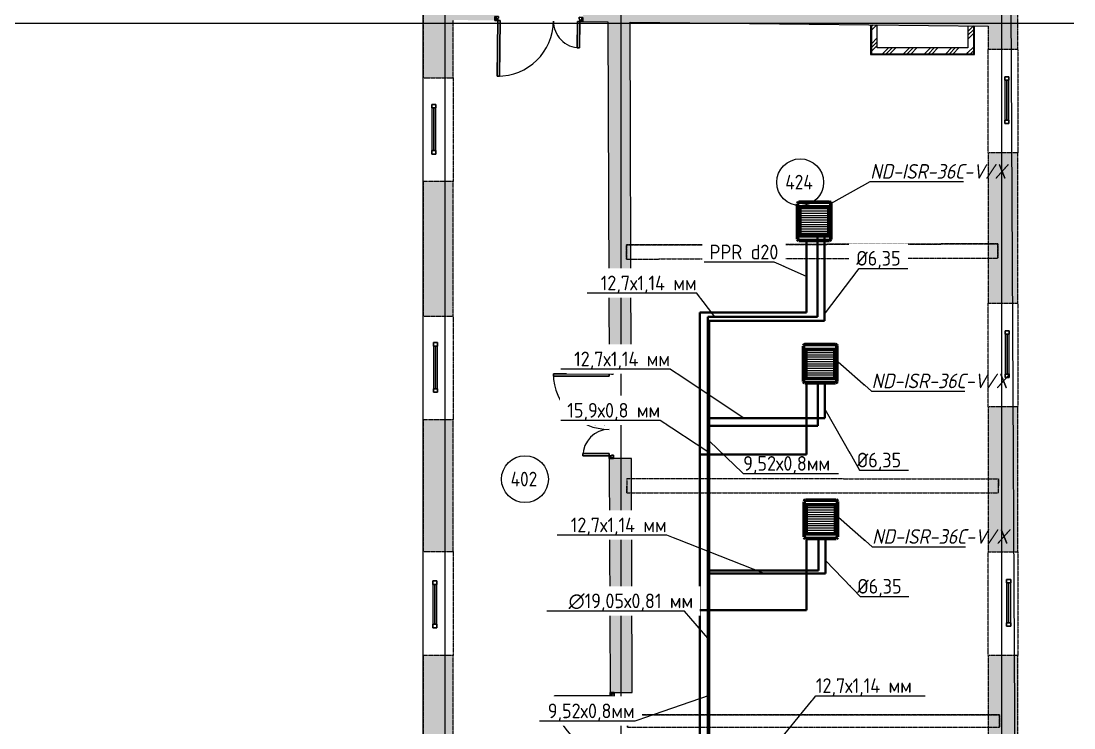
# Model space of a CAD drawing. Header units: millimetres. Extents: x -129048 to 476301, y -5853 to 215316.
# Drawn here: x 361922 to 379896, y 24976 to 37044 of the extents above; entities that cross this region are included whole.
import ezdxf
from ezdxf import colors
from ezdxf.entities.mleader import LeaderData, LeaderLine
from ezdxf.math import Vec2, Vec3

# ---------------------------------------------------------------- set-up
doc = ezdxf.new("R2010")
doc.units = ezdxf.units.MM
for name, pattern in [('ADSK_Линия сетки', [25, 20, -2.5, 0, -2.5]), ('ADSK_Сверху', [4.5, 3, -1.5]), ('ADSK_Снесено', [4.5, 3, -1.5])]:
    doc.linetypes.add(name, pattern=pattern)
for name, color, linetype, lineweight, true_color in [('_ Окна', 5, 'Continuous', 30, 0x0000ff), ('Стены внутренние', 5, 'Continuous', 18, 0x0000ff), ('Стены наружные', 1, 'ADSK_Снесено', 18, 0xff0000), ('Стены штриховка', 5, 'Continuous', 18, 0x0000ff)]:
    doc.layers.add(name, color=color, linetype=linetype, lineweight=lineweight, true_color=true_color)
for name, color, linetype, lineweight in [('GAZLAITER', 1, 'Continuous', 40), ('Двери', 251, 'Continuous', 18), ('Дренаж', 36, 'Continuous', 40), ('Каркас', 7, 'Continuous', 18), ('Кондеи', 6, 'Continuous', 60), ('Марки дверей', 7, 'Continuous', 20), ('Марки помещений', 7, 'Continuous', 20), ('Окна', 251, 'Continuous', 18)]:
    doc.layers.add(name, color=color, linetype=linetype, lineweight=lineweight)
doc.styles.add('GOST Common_2', font='GOST Common_0.ttf', dxfattribs={"width": 0.9, "height": 250})
doc.styles.add('PIK', font='isocpeur.ttf', dxfattribs={"width": 0.9, "height": 250})
pattern_1 = [(45, (322754.53, 150), (-179.6051, 179.6051), []), (45, (322818.03, 150), (0, 359.2102), []), (45, (322691.03, 150), (0, 359.2102), [])]

# ---------------------------------------------------------------- blocks, each defined once
blk = doc.blocks.new('ADSK_БалкаЖБ_Прямоугольная - 241_5х432мм-861302-04 План 4-го этажа')
at = {"layer": 'Каркас', "color": 253, "linetype": 'ADSK_Сверху', "true_color": 0xaaaaaa}
for p, q in [((-3169, 121), (-3169, -121)), ((-3169, 121), (3169, 121)), ((3169, -121), (3169, 121)), ((-3169, -121), (3169, -121))]:
    blk.add_line(p, q, dxfattribs=at)
at = {"layer": 'Каркас', "color": 253, "linetype": 'ADSK_Сверху', "true_color": 0xb2b2b2}
for p, q in [((-3169, -121), (-3169, 121)), ((3169, 121), (-3169, 121)), ((3169, 121), (3169, -121)), ((-3169, -121), (3169, -121))]:
    blk.add_line(p, q, dxfattribs=at)
blk = doc.blocks.new('ADSK_БалкаЖБ_Прямоугольная - 241_5х432мм-861375-04 План 4-го этажа')
at = {"layer": 'Каркас', "color": 253, "linetype": 'ADSK_Сверху', "true_color": 0xaaaaaa}
for p, q in [((-3172, 121), (-3172, -121)), ((-3172, 121), (3172, 121)), ((3172, -121), (3172, 121)), ((-3172, -121), (3172, -121))]:
    blk.add_line(p, q, dxfattribs=at)
at = {"layer": 'Каркас', "color": 253, "linetype": 'ADSK_Сверху', "true_color": 0xb2b2b2}
for p, q in [((3172, 121), (3172, 0)), ((-3172, -121), (-3172, 0))]:
    blk.add_line(p, q, dxfattribs=at)
blk = doc.blocks.new('ADSK_БалкаЖБ_Прямоугольная - 215х453мм-861642-04 План 4-го этажа')
at = {"layer": 'Каркас', "color": 253, "linetype": 'ADSK_Сверху', "true_color": 0xaaaaaa}
for p, q in [((-3175, 107), (-3175, -108)), ((-3175, 107), (3175, 107)), ((3175, -108), (3175, 107)), ((-3175, -108), (3175, -108))]:
    blk.add_line(p, q, dxfattribs=at)
at = {"layer": 'Каркас', "color": 253, "linetype": 'ADSK_Сверху', "true_color": 0xb2b2b2}
for p, q in [((-3175, -108), (-3175, 107)), ((3175, 107), (-3175, 107)), ((3175, 107), (3175, -108)), ((-3175, -108), (3175, -108))]:
    blk.add_line(p, q, dxfattribs=at)
blk = doc.blocks.new('Витраж-тент со смещением вовне - 60мм 30 сдвиг-V59-04 План 4-го этажа')
at = {"layer": '_ Окна'}
for p, q in [((-400, 25), (-400, -45)), ((-400, 25), (-340, 25)), ((-400, -45), (-400, 25)), ((-340, 25), (-340, -45)), ((400, 25), (340, 25)), ((340, 25), (340, -45)), ((400, -45), (400, 25)), ((400, -45), (400, 25)), ((-340, -45), (-400, -45)), ((-340, -10), (340, -10)), ((340, -45), (400, -45))]:
    blk.add_line(p, q, dxfattribs=at)
at = {"layer": 'Окна'}
for p, q in [((340, 25), (-340, 25)), ((-340, -45), (340, -45))]:
    blk.add_line(p, q, dxfattribs=at)
blk = doc.blocks.new('Витраж-тент со смещением вовне - 60мм 30 сдвиг-1466951-04 План 4-го этажа')
at = {"layer": '_ Окна'}
for p, q in [((-425, 25), (-425, -45)), ((-425, 25), (-365, 25)), ((-425, -45), (-425, 25)), ((-365, 25), (-365, -45)), ((425, 25), (365, 25)), ((365, 25), (365, -45)), ((425, -45), (425, 25)), ((425, -45), (425, 25)), ((-365, -45), (-425, -45)), ((-365, -10), (365, -10)), ((365, -45), (425, -45))]:
    blk.add_line(p, q, dxfattribs=at)
at = {"layer": 'Окна'}
for p, q in [((365, 25), (-365, 25)), ((-365, -45), (365, -45))]:
    blk.add_line(p, q, dxfattribs=at)
blk = doc.blocks.new('AC_Дверь_Двупольная - Д-28л 1500х2200h-V207-04 План 4-го этажа')
at = {"layer": 'Двери', "lineweight": 30}
for p, q in [((700, 1140), (660, 1140)), ((660, 1140), (660, 190)), ((700, 190), (700, 1140)), ((-700, 640), (-660, 640)), ((-700, 190), (-700, 640)), ((-660, 640), (-660, 190)), ((-750, 190), (-730, 190)), ((-750, 120), (-750, 190)), ((-730, 190), (-700, 190)), ((-730, 120), (-730, 190)), ((-730, 190), (-730, 120)), ((-660, 190), (-700, 190)), ((-700, 190), (-700, 150)), ((660, 190), (700, 190)), ((730, 190), (700, 190)), ((700, 190), (700, 150)), ((730, 120), (730, 190)), ((750, 190), (730, 190)), ((730, 190), (730, 120)), ((750, 120), (750, 190)), ((-730, 120), (-750, 120)), ((-690, 120), (-730, 120)), ((-700, 150), (-690, 150)), ((-690, 150), (-690, 120)), ((700, 150), (690, 150)), ((690, 150), (690, 120)), ((690, 120), (730, 120)), ((730, 120), (750, 120))]:
    blk.add_line(p, q, dxfattribs=at)
at = {"layer": 'Двери'}
for centre, radius, start, end in [((700, 190), 950, 90, 180), ((-700, 190), 450, 360, 90)]:
    blk.add_arc(centre, radius, start, end, dxfattribs=at)
blk = doc.blocks.new('ADSK_Марка_Помещение_ОдноЗначение - Номер-247393-04 План 4-го этажа')
at = {"layer": 'Марки помещений'}
blk.add_circle((0, 0), 4, dxfattribs=at)
blk = doc.blocks.new('ADSK_Марка_Дверь - Типоразмер_ADSK_Марка-58376-04 План 4-го этажа')
at = {"layer": 'Марки дверей', "lineweight": 9}
blk.add_circle((0, 0), 0.2, dxfattribs=at)
blk = doc.blocks.new('Фанкойл 360')
at = {"lineweight": 25}
h = blk.add_hatch(dxfattribs=at)
h.set_pattern_fill('LINE', color=256, scale=12.0888)
h.set_pattern_definition([(360, (-437782.18, -467272.18), (1e-14, 38.38194), [])])
h.paths.add_polyline_path([(269932, 24100), (269436, 24100), (269436, 23605), (269932, 23605)])
for points in [[(269399, 23553), (269399, 24152)], [(269423, 24184), (269945, 24184)], [(269969, 24160), (269969, 23553)], [(269945, 23529), (269423, 23529)]]:
    blk.add_lwpolyline(points)
blk.add_lwpolyline([(269932, 24100), (269932, 23605), (269436, 23605), (269436, 24100)], close=True)
for centre, radius, start, end in [((269447, 24137), 53.1, 116.2119, 153.7853), ((269921, 24137), 53.1, 26.2147, 63.7881), ((269446, 23576), 52.8, 206.1601, 244.0203), ((269922, 23576), 53, 296.1428, 333.8012)]:
    blk.add_arc(centre, radius, start, end)

msp = doc.modelspace()

# ---------------------------------------------------------------- hatches: boundary and pattern name
at = {"layer": 'Стены внутренние', "lineweight": 25, "true_color": 0x636466}
h = msp.add_hatch(color=251, dxfattribs=at)
h.paths.add_polyline_path([(378429.991, 36958.948), (378429.991, 37338.972), (371516.141, 37417.28), (371512.63, 37037.296), (378340.565, 36959.961)])
h.paths.add_polyline_path([(370011.934, 37054.293), (370016.237, 37434.269), (369297.747, 37442.406), (369297.747, 37062.382)])
h = msp.add_hatch(color=251, dxfattribs=at)
h.paths.add_polyline_path([(372370.983, 21041.652), (372361.382, 24080.318), (371981.384, 24079.117), (371990.975, 21043.406), (372336.579, 21041.81)])
h.paths.add_polyline_path([(371976.644, 25579.11), (372356.642, 25580.31), (372344.021, 29574.773), (371964.023, 29573.572), (371969.282, 27909.261)])
h.paths.add_polyline_path([(371959.284, 31073.564), (372339.282, 31074.765), (372320.472, 37028.146), (371940.456, 37032.45), (371950.087, 33984.508)])
h = msp.add_hatch(dxfattribs=at)
h.set_pattern_fill('FP_1', color=251, style=0, pattern_type=2)
h.set_pattern_definition(pattern_1)
h.paths.add_polyline_path([(376438.176, 36586.788), (376538.176, 36586.788), (376538.176, 36980.375), (376438.176, 36981.508), (376438.176, 36958.948)])
h = msp.add_hatch(dxfattribs=at)
h.set_pattern_fill('FP_1', color=251, style=0, pattern_type=2)
h.set_pattern_definition(pattern_1)
h.paths.add_polyline_path([(378084.445, 36486.788), (378184.445, 36486.788), (378184.445, 36961.729), (378084.445, 36961.729), (378084.445, 36563.392)])
h = msp.add_hatch(dxfattribs=at)
h.set_pattern_fill('FP_1', color=251, style=0, pattern_type=2)
h.set_pattern_definition(pattern_1)
h.paths.add_polyline_path([(377449.436, 36486.788), (378084.445, 36486.788), (378084.445, 36586.788), (376438.176, 36586.788), (376438.176, 36486.788), (377329.876, 36486.788)])
at = {"layer": 'Стены наружные', "lineweight": 25, "true_color": 0x636466}
h = msp.add_hatch(color=251, dxfattribs=at)
h.paths.add_polyline_path([(378939.991, 21011.322), (378939.991, 22140.29), (378429.991, 22140.29), (378429.991, 21013.676), (378623.365, 21012.783)])
h.paths.add_polyline_path([(378623.365, 23910.29), (378939.991, 23910.29), (378939.991, 26211.59), (378429.991, 26211.59), (378429.991, 23910.29), (378613.78, 23910.29)])
h.paths.add_polyline_path([(378939.991, 27981.59), (378939.991, 30458.293), (378429.991, 30458.293), (378429.991, 27981.59), (378623.365, 27981.59)])
h.paths.add_polyline_path([(378583.762, 32228.293), (378939.991, 32228.293), (378939.991, 34793.392), (378429.991, 34793.392), (378429.991, 32228.293)])
h.paths.add_polyline_path([(378939.991, 36563.392), (378939.991, 43909.207), (378429.991, 43909.207), (378429.991, 36563.392), (378597.536, 36563.392)])
h = msp.add_hatch(color=251, dxfattribs=at)
h.paths.add_polyline_path([(369094.387, 21084.059), (369297.747, 21084.059), (369297.747, 22130.282), (368787.747, 22130.282), (368787.747, 21084.059)])
h.paths.add_polyline_path([(368787.747, 23900.282), (369297.747, 23900.282), (369297.747, 26215.568), (368787.747, 26215.568), (368787.747, 24871.638)])
h.paths.add_polyline_path([(369141.152, 27985.568), (369297.747, 27985.568), (369297.747, 30236.259), (368787.747, 30236.259), (368787.747, 27985.568)])
h.paths.add_polyline_path([(369297.747, 32006.259), (369297.747, 34302.454), (368787.747, 34302.454), (368787.747, 32006.259), (369155.743, 32006.259)])
h.paths.add_polyline_path([(368787.747, 36072.454), (369297.747, 36072.454), (369297.747, 43399.207), (368787.747, 43399.207), (368787.747, 37022.132)])

# ---------------------------------------------------------------- linework, layer by layer
at = {"linetype": 'ADSK_Линия сетки', "lineweight": 25}
for p, q in [((369164.445, -2753.384), (369164.445, 44684.787)), ((372164.445, -2753.384), (372164.445, 44684.787)), ((378664.445, -2753.384), (378664.445, 44684.787)), ((311668.31, 37006.788), (379896.253, 37006.788))]:
    msp.add_line(p, q, dxfattribs=at)
at = {"color": 251, "lineweight": 25, "true_color": 0x636466}
msp.add_lwpolyline([(368787.747, 21084.059), (368787.747, 43909.207), (378787.152, 43909.207), (378968.484, 8682.302), (372687.935, 8682.302), (372687.935, 300.232), (364791.466, 300.232), (364791.466, 2256.788), (353990.508, 2336.478), (354090.93, 2335.737), (354090.93, -2582.567), (341727.178, -2582.567), (341727.178, 2336.478), (331027.532, 2336.478), (331027.532, 422.021), (323045.033, 456.788), (323045.033, 8679.252)], dxfattribs=at)
at = {"layer": 'GAZLAITER', "lineweight": 40, "ltscale": 10}
for p, q in [((375516.225, 33340.847), (375516.225, 31994.6)), ((375516.225, 31994.6), (373648.46, 31994.6)), ((373648.46, 31994.6), (373648.46, 17780.309)), ((375525.36, 30859.904), (375525.36, 30136.173)), ((375534.496, 28203.865), (375534.496, 27665.631))]:
    msp.add_line(p, q, dxfattribs=at)
at = {"layer": 'GAZLAITER', "color": 5, "lineweight": 40, "ltscale": 10}
for p, q in [((375636.223, 33340.847), (375636.223, 31926.626)), ((375636.223, 31926.626), (373668.905, 31926.626)), ((373668.905, 31926.626), (373668.905, 17745.691)), ((375645.359, 30859.903), (375645.359, 30266.837)), ((375657.028, 28203.864), (375657.028, 27610.798))]:
    msp.add_line(p, q, dxfattribs=at)
at = {"layer": 'Дренаж'}
for p, q in [((375332.592, 33297.146), (375332.592, 32071.139)), ((375332.592, 32071.139), (373508.62, 32071.139)), ((373508.62, 32071.139), (373508.62, 20275.364)), ((375332.592, 28211.849), (375332.592, 26985.843))]:
    msp.add_line(p, q, dxfattribs=at)
at = {"layer": 'Стены внутренние', "color": 251, "lineweight": 25, "true_color": 0x636466}
for p, q in [((371511.837, 37037.305), (371940.456, 37032.45)), ((371940.456, 37032.45), (371959.284, 31073.564)), ((372339.282, 31074.765), (372320.472, 37028.146)), ((372320.472, 37028.146), (378429.991, 36958.948)), ((376423.176, 36981.677), (376423.176, 36471.788)), ((376538.176, 36586.788), (376538.176, 36980.375)), ((378084.445, 36962.861), (378084.445, 36586.788)), ((378199.445, 36471.788), (378199.445, 36961.559)), ((378084.445, 36586.788), (376538.176, 36586.788)), ((376423.176, 36471.788), (378199.445, 36471.788)), ((372029.284, 31073.786), (372339.282, 31074.765)), ((371964.023, 29573.572), (371976.644, 25579.11)), ((372344.021, 29574.773), (372034.023, 29573.793)), ((372356.642, 25580.31), (372344.021, 29574.773)), ((372046.644, 25579.331), (372356.642, 25580.31))]:
    msp.add_line(p, q, dxfattribs=at)
at = {"layer": 'Стены наружные', "color": 251, "lineweight": 25, "true_color": 0x636466}
for p, q in [((368787.747, 43909.207), (368787.747, 36072.454)), ((378939.991, 36563.392), (378939.991, 43909.207)), ((369297.747, 36072.454), (369297.747, 37062.382)), ((378429.991, 36958.948), (378429.991, 36563.392)), ((378429.991, 36563.392), (378939.991, 36563.392)), ((378429.991, 34793.392), (378429.991, 36563.392)), ((378939.991, 36563.392), (378939.991, 34793.392)), ((368787.747, 36072.454), (369297.747, 36072.454)), ((368787.747, 34302.454), (368787.747, 36072.454)), ((369297.747, 36072.454), (369297.747, 34302.454)), ((378939.991, 34793.392), (378429.991, 34793.392)), ((378429.991, 34793.392), (378429.991, 32228.293)), ((378939.991, 32228.293), (378939.991, 34793.392)), ((368787.747, 34302.454), (368787.747, 32006.259)), ((369297.747, 34302.454), (368787.747, 34302.454)), ((369297.747, 32006.259), (369297.747, 34302.454)), ((378429.991, 32228.293), (378939.991, 32228.293)), ((378429.991, 30458.293), (378429.991, 32228.293)), ((378939.991, 32228.293), (378939.991, 30458.293)), ((368787.747, 32006.259), (369297.747, 32006.259)), ((368787.747, 30236.259), (368787.747, 32006.259)), ((369297.747, 32006.259), (369297.747, 30236.259)), ((378939.991, 30458.293), (378429.991, 30458.293)), ((378429.991, 30458.293), (378429.991, 27981.59)), ((378939.991, 27981.59), (378939.991, 30458.293)), ((368787.747, 30236.259), (368787.747, 27985.568)), ((369297.747, 30236.259), (368787.747, 30236.259)), ((369297.747, 27985.568), (369297.747, 30236.259)), ((368787.747, 27985.568), (369297.747, 27985.568)), ((368787.747, 26215.568), (368787.747, 27985.568)), ((369297.747, 27985.568), (369297.747, 26215.568)), ((378429.991, 27981.59), (378939.991, 27981.59)), ((378429.991, 26211.59), (378429.991, 27981.59)), ((378939.991, 27981.59), (378939.991, 26211.59)), ((368787.747, 26215.568), (368787.747, 23900.282)), ((369297.747, 26215.568), (368787.747, 26215.568)), ((369297.747, 23900.282), (369297.747, 26215.568)), ((378939.991, 26211.59), (378429.991, 26211.59)), ((378429.991, 26211.59), (378429.991, 23910.29)), ((378939.991, 23910.29), (378939.991, 26211.59))]:
    msp.add_line(p, q, dxfattribs=at)
at = {"layer": 'Стены штриховка', "color": 251, "lineweight": 25, "true_color": 0x636466}
for p, q in [((376432.176, 36981.576), (376432.176, 36480.788)), ((376438.176, 36981.508), (376438.176, 36486.788)), ((378184.445, 36486.788), (378184.445, 36961.729)), ((378190.445, 36480.788), (378190.445, 36961.661)), ((376432.176, 36480.788), (378190.445, 36480.788)), ((376438.176, 36486.788), (378184.445, 36486.788))]:
    msp.add_line(p, q, dxfattribs=at)

# ---------------------------------------------------------------- block references
at = {"layer": '_ Окна', "color": 251, "lineweight": 25, "true_color": 0x636466}
for name, p, rotation in [('Витраж-тент со смещением вовне - 60мм 30 сдвиг-V59-04 План 4-го этажа', (378758.694, 35693.392), 270.0000000000003), ('Витраж-тент со смещением вовне - 60мм 30 сдвиг-1466951-04 План 4-го этажа', (368960.113, 35197.454), 89.99999999999974), ('Витраж-тент со смещением вовне - 60мм 30 сдвиг-V59-04 План 4-го этажа', (378766.475, 31358.293), 270.0000000000003), ('Витраж-тент со смещением вовне - 60мм 30 сдвиг-1466951-04 План 4-го этажа', (368987.782, 31131.259), 89.99999999999974), ('Витраж-тент со смещением вовне - 60мм 30 сдвиг-V59-04 План 4-го этажа', (378791.192, 27111.59), 270.0000000000003), ('Витраж-тент со смещением вовне - 60мм 30 сдвиг-V59-04 План 4-го этажа', (368977.591, 27085.568), 89.9999999999992)]:
    msp.add_blockref(name, p, dxfattribs=dict(at, rotation=rotation))
at = {"layer": 'Двери', "color": 251, "lineweight": 25, "true_color": 0x636466}
for p, rotation in [((370764.037, 37235.787), 179.3510806039891), ((372151.653, 30324.169), 90.18103069396817), ((372169.013, 24829.714), 90.18103069396817)]:
    msp.add_blockref('AC_Дверь_Двупольная - Д-28л 1500х2200h-V207-04 План 4-го этажа', p, dxfattribs=dict(at, rotation=rotation))
at = {"layer": 'Каркас', "color": 251, "linetype": 'ADSK_Сверху', "lineweight": 25, "true_color": 0x636466}
for name, p, rotation in [('ADSK_БалкаЖБ_Прямоугольная - 241_5х432мм-861302-04 План 4-го этажа', (375428.285, 33110.684), 0.1673912001224805), ('ADSK_БалкаЖБ_Прямоугольная - 241_5х432мм-861375-04 План 4-го этажа', (375438.16, 29110.864), 359.9899744919197)]:
    msp.add_blockref(name, p, dxfattribs=dict(at, rotation=rotation))
msp.add_blockref('ADSK_БалкаЖБ_Прямоугольная - 215х453мм-861642-04 План 4-го этажа', (375448.067, 25095.132), dxfattribs=at)
at = {"layer": 'Марки дверей', "color": 251, "lineweight": 25, "true_color": 0x636466, "xscale": 99.99999999999993, "yscale": 99.99999999999993, "zscale": 99.99999999999993}
msp.add_blockref('ADSK_Марка_Дверь - Типоразмер_ADSK_Марка-58376-04 План 4-го этажа', (372151.653, 30324.169), dxfattribs=at)
at = {"layer": 'Марки помещений', "color": 251, "lineweight": 25, "true_color": 0x636466, "xscale": 99.99999999999993, "yscale": 99.99999999999993, "zscale": 99.99999999999993}
for p in [(375222.249, 34291.84), (370524.352, 29222.457)]:
    msp.add_blockref('ADSK_Марка_Помещение_ОдноЗначение - Номер-247393-04 План 4-го этажа', p, dxfattribs=at)

# ---------------------------------------------------------------- texts
at = {"layer": 'Марки дверей', "color": 251, "lineweight": 25, "true_color": 0x636466, "char_height": 250, "attachment_point": 1, "style": 'GOST Common_2'}
for s, insert, width in [('\\fGOST Common|b0|i0|c204|p34|;\\W.9;Д', (371711.823, 30441.182), 245.31637), ('-28', (371914.23, 30441.182), 584.43019), ('\\fGOST Common|b0|i0|c204|p34|;\\W.9;л', (372396.433, 30441.182), 194.81006)]:
    msp.add_mtext(s, dxfattribs=dict(at, insert=insert, width=width))
at = {"layer": 'Марки помещений', "color": 251, "lineweight": 25, "true_color": 0x636466, "char_height": 250, "attachment_point": 1, "style": 'GOST Common_2'}
for s, insert, width in [('424', (374968.442, 34419.565), 627.72131), ('402', (370279.544, 29350.182), 606.07575)]:
    msp.add_mtext(s, dxfattribs=dict(at, insert=insert, width=width))

# ---------------------------------------------------------------- next in the draw order: leaders
at = {"layer": 'GAZLAITER', "color": 18, "lineweight": 25, "ltscale": 10, "true_color": 0x000000}
ml = msp.add_multileader_mtext('Standard', dxfattribs=at)
ml.set_content('12,7х1,14 мм', color=(0, 0, 0), style='PIK')
ml.set_leader_properties()
ml.build(insert=Vec2(0, 0))
ml.multileader.update_dxf_attribs({"text_left_attachment_type": 6, "text_right_attachment_type": 6, "dogleg_length": 0.36, "arrow_head_size": 0.18})
ctx = ml.context
ctx.base_point, ctx.char_height, ctx.arrow_head_size, ctx.landing_gap_size, ctx.plane_origin = Vec3(371857.911, 32397.413), 250, 0.18, 0.09, Vec3(373763.419, 31995.854)
ctx.left_attachment, ctx.right_attachment, ctx.text_align_type = 6, 6, 2
notes = []
notes.append((ctx, [(0, (1, 1, 0), (373455.951, 32397.413), (-1, 0), 0.36, [(0, [(373763.419, 31995.854)], 0, [])])]))
ctx.mtext.insert, ctx.mtext.alignment, ctx.mtext.flow_direction = Vec3(373455.501, 32697.413), 3, 5
ctx.mtext.has_bg_fill, ctx.mtext.bg_color, ctx.mtext.bg_scale_factor, ctx.mtext.bg_transparency, ctx.mtext.use_window_bg_color = 1, -1027028792, 1.5, 0, 1
ml = msp.add_multileader_mtext('Standard', dxfattribs=at)
ml.set_content('12,7х1,14 мм', color=(0, 0, 0), style='PIK')
ml.set_leader_properties()
ml.build(insert=Vec2(0, 0))
ml.multileader.update_dxf_attribs({"text_left_attachment_type": 6, "text_right_attachment_type": 6, "dogleg_length": 0.36, "arrow_head_size": 0.18})
ctx = ml.context
ctx.base_point, ctx.char_height, ctx.arrow_head_size, ctx.landing_gap_size, ctx.plane_origin = Vec3(371403.825, 31100.589), 250, 0.18, 0.09, Vec3(374258.356, 30263.873)
ctx.left_attachment, ctx.right_attachment, ctx.text_align_type = 6, 6, 2
notes.append((ctx, [(0, (1, 1, 0), (373001.865, 31100.589), (-1, 0), 0.36, [(0, [(374258.356, 30263.873)], 0, [])])]))
ctx.mtext.insert, ctx.mtext.alignment, ctx.mtext.flow_direction = Vec3(373001.415, 31400.589), 3, 5
ctx.mtext.has_bg_fill, ctx.mtext.bg_color, ctx.mtext.bg_scale_factor, ctx.mtext.bg_transparency, ctx.mtext.use_window_bg_color = 1, -1027028792, 1.5, 0, 1
ml = msp.add_multileader_mtext('Standard', dxfattribs=at)
ml.set_content('{\\C256;\\c0;%%C6,35}', color=1, style='PIK')
ml.set_leader_properties()
ml.build(insert=Vec2(0, 0))
ml.multileader.update_dxf_attribs({"text_left_attachment_type": 6, "text_right_attachment_type": 6, "dogleg_length": 0.36, "arrow_head_size": 0.18})
ctx = ml.context
ctx.base_point, ctx.char_height, ctx.arrow_head_size, ctx.landing_gap_size, ctx.plane_origin = Vec3(376237.828, 29374.472), 250, 0.18, 0.09, Vec3(375645.359, 30416.535)
ctx.left_attachment, ctx.right_attachment, ctx.text_align_type = 6, 6, 2
notes.append((ctx, [(0, (1, 1, 0), (376237.468, 29374.472), (1, 0), 0.36, [(0, [(375645.359, 30416.535)], 0, [])])]))
ctx.mtext.insert, ctx.mtext.alignment, ctx.mtext.flow_direction = Vec3(376946.668, 29674.472), 3, 5
ctx.mtext.has_bg_fill, ctx.mtext.bg_color, ctx.mtext.bg_scale_factor, ctx.mtext.bg_transparency, ctx.mtext.use_window_bg_color = 1, -1027028792, 1.5, 0, 1
ml = msp.add_multileader_mtext('Standard', dxfattribs=at)
ml.set_content('12,7х1,14 мм', color=(0, 0, 0), style='PIK')
ml.set_leader_properties()
ml.build(insert=Vec2(0, 0))
ml.multileader.update_dxf_attribs({"text_left_attachment_type": 6, "text_right_attachment_type": 6, "dogleg_length": 0.36, "arrow_head_size": 0.18})
ctx = ml.context
ctx.base_point, ctx.char_height, ctx.arrow_head_size, ctx.landing_gap_size, ctx.plane_origin = Vec3(371345.95, 28267.174), 250, 0.18, 0.09, Vec3(374607.239, 27614.868)
ctx.left_attachment, ctx.right_attachment, ctx.text_align_type = 6, 6, 2
notes.append((ctx, [(0, (1, 1, 0), (372943.99, 28267.174), (-1, 0), 0.36, [(0, [(374607.239, 27614.868)], 0, [])])]))
ctx.mtext.insert, ctx.mtext.alignment, ctx.mtext.flow_direction = Vec3(372943.54, 28567.174), 3, 5
ctx.mtext.has_bg_fill, ctx.mtext.bg_color, ctx.mtext.bg_scale_factor, ctx.mtext.bg_transparency, ctx.mtext.use_window_bg_color = 1, -1027028792, 1.5, 0, 1
ml = msp.add_multileader_mtext('Standard', dxfattribs=at)
ml.set_content('{\\C256;\\c0;%%C6,35}', color=1, style='PIK')
ml.set_leader_properties()
ml.build(insert=Vec2(0, 0))
ml.multileader.update_dxf_attribs({"text_left_attachment_type": 6, "text_right_attachment_type": 6, "dogleg_length": 0.36, "arrow_head_size": 0.18})
ctx = ml.context
ctx.base_point, ctx.char_height, ctx.arrow_head_size, ctx.landing_gap_size, ctx.plane_origin = Vec3(376244.995, 27219.684), 250, 0.18, 0.09, Vec3(375652.525, 27835.507)
ctx.left_attachment, ctx.right_attachment, ctx.text_align_type = 6, 6, 2
notes.append((ctx, [(0, (1, 1, 0), (376244.635, 27219.684), (1, 0), 0.36, [(0, [(375652.525, 27835.507)], 0, [])])]))
ctx.mtext.insert, ctx.mtext.alignment, ctx.mtext.flow_direction = Vec3(376953.835, 27519.684), 3, 5
ctx.mtext.has_bg_fill, ctx.mtext.bg_color, ctx.mtext.bg_scale_factor, ctx.mtext.bg_transparency, ctx.mtext.use_window_bg_color = 1, -1027028792, 1.5, 0, 1
ml = msp.add_multileader_mtext('Standard', dxfattribs=at)
ml.set_content('{\\C256;\\c0;∅19,05х0,81 мм}', color=5, style='PIK')
ml.set_leader_properties()
ml.build(insert=Vec2(0, 0))
ml.multileader.update_dxf_attribs({"text_left_attachment_type": 6, "text_right_attachment_type": 6, "dogleg_length": 0.36, "arrow_head_size": 0.18})
ctx = ml.context
ctx.base_point, ctx.char_height, ctx.arrow_head_size, ctx.landing_gap_size, ctx.plane_origin = Vec3(371269.165, 26970.624), 250, 0.18, 0.09, Vec3(373648.46, 26541.93)
ctx.left_attachment, ctx.right_attachment = 6, 6
notes.append((ctx, [(0, (1, 1, 0), (373249.705, 26970.624), (-1, 0), 0.36, [(0, [(373648.46, 26509.399)], 0, [])])]))
ctx.mtext.insert, ctx.mtext.flow_direction = Vec3(371269.255, 27270.624), 5
ctx.mtext.has_bg_fill, ctx.mtext.bg_color, ctx.mtext.bg_scale_factor, ctx.mtext.bg_transparency, ctx.mtext.use_window_bg_color = 1, -1027028792, 1.5, 0, 1
ml = msp.add_multileader_mtext('Standard', dxfattribs=at)
ml.set_content('12,7х1,14 мм', color=(0, 0, 0), style='PIK')
ml.set_leader_properties()
ml.build(insert=Vec2(0, 0))
ml.multileader.update_dxf_attribs({"text_left_attachment_type": 6, "text_right_attachment_type": 6, "dogleg_length": 0.36, "arrow_head_size": 0.18})
ctx = ml.context
ctx.base_point, ctx.char_height, ctx.arrow_head_size, ctx.landing_gap_size, ctx.plane_origin = Vec3(375490.68, 25523.177), 250, 0.18, 0.09, Vec3(374327.731, 24099.847)
ctx.left_attachment, ctx.right_attachment = 6, 6
notes.append((ctx, [(1, (1, 1, 0), (375490.32, 25523.177), (1, 0), 0.36, [(0, [(374327.731, 24099.847)], 0, [])])]))
ctx.mtext.insert, ctx.mtext.flow_direction = Vec3(375490.77, 25823.177), 5
ctx.mtext.has_bg_fill, ctx.mtext.bg_color, ctx.mtext.bg_scale_factor, ctx.mtext.bg_transparency, ctx.mtext.use_window_bg_color = 1, -1027028792, 1.5, 0, 1
ml = msp.add_multileader_mtext('Standard', dxfattribs=at)
ml.set_content('9,52х0,8мм', color=(0, 0, 0), style='PIK')
ml.set_leader_properties()
ml.build(insert=Vec2(0, 0))
ml.multileader.update_dxf_attribs({"text_left_attachment_type": 6, "text_right_attachment_type": 6, "dogleg_length": 0.36, "arrow_head_size": 0.18})
ctx = ml.context
ctx.base_point, ctx.char_height, ctx.arrow_head_size, ctx.landing_gap_size, ctx.plane_origin = Vec3(370979.951, 25092.344), 250, 0.18, 0.09, Vec3(373687.161, 25529.33)
ctx.left_attachment, ctx.right_attachment, ctx.text_align_type = 6, 6, 2
notes.append((ctx, [(1, (1, 1, 0), (372397.991, 25092.344), (-1, 0), 0.36, [(0, [(373668.905, 25529.33)], 0, [])])]))
ctx.mtext.insert, ctx.mtext.alignment, ctx.mtext.flow_direction = Vec3(372397.541, 25392.344), 3, 5
ctx.mtext.has_bg_fill, ctx.mtext.bg_color, ctx.mtext.bg_scale_factor, ctx.mtext.bg_transparency, ctx.mtext.use_window_bg_color = 1, -1027028792, 1.5, 0, 1
at = {"layer": 'Кондеи', "color": 18, "lineweight": 25, "ltscale": 10, "true_color": 0x000000}
ml = msp.add_multileader_mtext('Standard', dxfattribs=at)
ml.set_content('{\\fISOCPEUR|b1|i1|c204|p34;ND-ISR-36С-V/X}', color=(0, 0, 0), style='PIK')
ml.set_leader_properties()
ml.build(insert=Vec2(0, 0))
ml.multileader.update_dxf_attribs({"text_left_attachment_type": 6, "text_right_attachment_type": 6, "dogleg_length": 0.36, "arrow_head_size": 0.18})
ctx = ml.context
ctx.base_point, ctx.char_height, ctx.arrow_head_size, ctx.landing_gap_size, ctx.plane_origin = Vec3(376418.41, 34302.633), 250, 0.18, 0.09, Vec3(375795.092, 34198.28)
ctx.left_attachment, ctx.right_attachment = 6, 6
notes.append((ctx, [(0, (1, 1, 0), (376418.05, 34302.633), (1, 0), 0.36, [(0, [(375748.224, 33929.956)], 0, [])])]))
ctx.mtext.insert, ctx.mtext.width, ctx.mtext.flow_direction = Vec3(376418.5, 34602.633), 1577.63271, 5
ctx.mtext.has_bg_fill, ctx.mtext.bg_color, ctx.mtext.bg_scale_factor, ctx.mtext.bg_transparency, ctx.mtext.use_window_bg_color = 1, -1027028792, 1.5, 0, 1
ml = msp.add_multileader_mtext('Standard', dxfattribs=at)
ml.set_content('{\\fISOCPEUR|b1|i1|c204|p34;ND-ISR-36С-V/X}', color=(0, 0, 0), style='PIK')
ml.set_leader_properties()
ml.build(insert=Vec2(0, 0))
ml.multileader.update_dxf_attribs({"text_left_attachment_type": 6, "text_right_attachment_type": 6, "dogleg_length": 0.36, "arrow_head_size": 0.18})
ctx = ml.context
ctx.base_point, ctx.char_height, ctx.arrow_head_size, ctx.landing_gap_size, ctx.plane_origin = Vec3(376442.158, 30725.614), 250, 0.18, 0.09, Vec3(375818.84, 31273.594)
ctx.left_attachment, ctx.right_attachment = 6, 6
notes.append((ctx, [(0, (1, 1, 0), (376441.798, 30725.614), (1, 0), 0.36, [(0, [(375818.84, 31273.594)], 0, [])])]))
ctx.mtext.insert, ctx.mtext.width, ctx.mtext.flow_direction = Vec3(376442.248, 31025.614), 1577.63271, 5
ctx.mtext.has_bg_fill, ctx.mtext.bg_color, ctx.mtext.bg_scale_factor, ctx.mtext.bg_transparency, ctx.mtext.use_window_bg_color = 1, -1027028792, 1.5, 0, 1
ml = msp.add_multileader_mtext('Standard', dxfattribs=at)
ml.set_content('{\\fISOCPEUR|b1|i1|c204|p34;ND-ISR-36С-V/X}', color=(0, 0, 0), style='PIK')
ml.set_leader_properties()
ml.build(insert=Vec2(0, 0))
ml.multileader.update_dxf_attribs({"text_left_attachment_type": 6, "text_right_attachment_type": 6, "dogleg_length": 0.36, "arrow_head_size": 0.18})
ctx = ml.context
ctx.base_point, ctx.char_height, ctx.arrow_head_size, ctx.landing_gap_size, ctx.plane_origin = Vec3(376451.294, 28069.613), 250, 0.18, 0.09, Vec3(375827.976, 28617.592)
ctx.left_attachment, ctx.right_attachment = 6, 6
notes.append((ctx, [(0, (1, 1, 0), (376450.934, 28069.613), (1, 0), 0.36, [(0, [(375827.976, 28617.592)], 0, [])])]))
ctx.mtext.insert, ctx.mtext.width, ctx.mtext.flow_direction = Vec3(376451.384, 28369.613), 1577.63271, 5
ctx.mtext.has_bg_fill, ctx.mtext.bg_color, ctx.mtext.bg_scale_factor, ctx.mtext.bg_transparency, ctx.mtext.use_window_bg_color = 1, -1027028792, 1.5, 0, 1
for ctx, leaders in notes:
    for number, flags, end, landing, length, lines in leaders:
        leader = LeaderData()
        leader.index, (leader.has_last_leader_line, leader.has_dogleg_vector, leader.attachment_direction) = number, flags
        leader.last_leader_point, leader.dogleg_vector, leader.dogleg_length = Vec3(end), Vec3(landing), length
        for number, points, colour, breaks in lines:
            line = LeaderLine()
            line.index, line.vertices, line.color, line.breaks = number, Vec3.list(points), colors.encode_raw_color(colour), breaks
            leader.lines.append(line)
        ctx.leaders.append(leader)

# ---------------------------------------------------------------- next in the draw order: linework, layer by layer
at = {"layer": 'GAZLAITER', "lineweight": 40, "ltscale": 10}
msp.add_line((375534.496, 27665.631), (373648.46, 27665.631), dxfattribs=at)
at = {"layer": 'GAZLAITER', "color": 5, "lineweight": 40, "ltscale": 10}
msp.add_line((375657.028, 27610.798), (373668.905, 27610.798), dxfattribs=at)
at = {"layer": 'Дренаж'}
msp.add_line((375332.592, 26985.843), (373508.62, 26985.843), dxfattribs=at)

# ---------------------------------------------------------------- next in the draw order: block references
at = {"layer": 'Кондеи'}
for p in [(105779.126, 9769.927), (105881.944, 7339.689), (105891.451, 4682.927)]:
    msp.add_blockref('Фанкойл 360', p, dxfattribs=at)

# ---------------------------------------------------------------- next in the draw order: leaders
at = {"layer": 'GAZLAITER', "color": 18, "lineweight": 25, "ltscale": 10, "true_color": 0x000000}
ml = msp.add_multileader_mtext('Standard', dxfattribs=at)
ml.set_content('15,9х0,8 мм', color=(0, 0, 0), style='PIK')
ml.set_leader_properties()
ml.build(insert=Vec2(0, 0))
ml.multileader.update_dxf_attribs({"text_left_attachment_type": 6, "text_right_attachment_type": 6, "dogleg_length": 0.36, "arrow_head_size": 0.18})
ctx = ml.context
ctx.base_point, ctx.char_height, ctx.arrow_head_size, ctx.landing_gap_size, ctx.plane_origin = Vec3(371324.685, 30224.214), 250, 0.18, 0.09, Vec3(373321.272, 29687.683)
ctx.left_attachment, ctx.right_attachment, ctx.text_align_type = 6, 6, 2
notes = []
notes.append((ctx, [(0, (1, 1, 0), (372832.725, 30224.214), (-1, 0), 0.36, [(0, [(373648.46, 29687.683)], 0, [])])]))
ctx.mtext.insert, ctx.mtext.alignment, ctx.mtext.flow_direction = Vec3(372832.275, 30524.214), 3, 5
ctx.mtext.has_bg_fill, ctx.mtext.bg_color, ctx.mtext.bg_scale_factor, ctx.mtext.bg_transparency, ctx.mtext.use_window_bg_color = 1, -1027028792, 1.5, 0, 1
for ctx, leaders in notes:
    for number, flags, end, landing, length, lines in leaders:
        leader = LeaderData()
        leader.index, (leader.has_last_leader_line, leader.has_dogleg_vector, leader.attachment_direction) = number, flags
        leader.last_leader_point, leader.dogleg_vector, leader.dogleg_length = Vec3(end), Vec3(landing), length
        for number, points, colour, breaks in lines:
            line = LeaderLine()
            line.index, line.vertices, line.color, line.breaks = number, Vec3.list(points), colors.encode_raw_color(colour), breaks
            leader.lines.append(line)
        ctx.leaders.append(leader)

# ---------------------------------------------------------------- next in the draw order: linework, layer by layer
at = {"layer": 'GAZLAITER', "color": 5, "lineweight": 40, "ltscale": 10}
msp.add_line((375645.359, 30266.837), (373668.905, 30266.837), dxfattribs=at)
at = {"layer": 'GAZLAITER', "lineweight": 40, "ltscale": 10}
msp.add_line((375525.36, 30136.173), (373648.46, 30136.173), dxfattribs=at)

# ---------------------------------------------------------------- next in the draw order: leaders
at = {"layer": 'GAZLAITER', "color": 18, "lineweight": 25, "ltscale": 10, "true_color": 0x000000}
ml = msp.add_multileader_mtext('Standard', dxfattribs=at)
ml.set_content('PPR d20', color=(0, 0, 0), style='PIK')
ml.set_leader_properties()
ml.build(insert=Vec2(0, 0))
ml.multileader.update_dxf_attribs({"text_left_attachment_type": 6, "text_right_attachment_type": 6, "dogleg_length": 0.36, "arrow_head_size": 0.18})
ctx = ml.context
ctx.base_point, ctx.char_height, ctx.arrow_head_size, ctx.landing_gap_size, ctx.plane_origin = Vec3(373676.722, 32926.318), 250, 0.18, 0.09, Vec3(375079.375, 31607.257)
ctx.left_attachment, ctx.right_attachment = 6, 6
notes = []
notes.append((ctx, [(0, (1, 1, 0), (374779.762, 32926.318), (-1, 0), 0.36, [(0, [(375332.592, 32684.143)], 0, [])])]))
ctx.mtext.insert, ctx.mtext.flow_direction = Vec3(373676.812, 33226.318), 5
ctx.mtext.has_bg_fill, ctx.mtext.bg_color, ctx.mtext.bg_scale_factor, ctx.mtext.bg_transparency, ctx.mtext.use_window_bg_color = 1, -1027028792, 1.5, 0, 1
ml = msp.add_multileader_mtext('Standard', dxfattribs=at)
ml.set_content('{\\C256;\\c0;%%C6,35}', color=1, style='PIK')
ml.set_leader_properties()
ml.build(insert=Vec2(0, 0))
ml.multileader.update_dxf_attribs({"text_left_attachment_type": 6, "text_right_attachment_type": 6, "dogleg_length": 0.36, "arrow_head_size": 0.18})
ctx = ml.context
ctx.base_point, ctx.char_height, ctx.arrow_head_size, ctx.landing_gap_size, ctx.plane_origin = Vec3(376228.693, 32819.544), 250, 0.18, 0.09, Vec3(375636.223, 32042.007)
ctx.left_attachment, ctx.right_attachment, ctx.text_align_type = 6, 6, 2
notes.append((ctx, [(0, (1, 1, 0), (376228.333, 32819.544), (1, 0), 0.36, [(0, [(375636.223, 32042.007)], 0, [])])]))
ctx.mtext.insert, ctx.mtext.alignment, ctx.mtext.flow_direction = Vec3(376937.533, 33119.544), 3, 5
ctx.mtext.has_bg_fill, ctx.mtext.bg_color, ctx.mtext.bg_scale_factor, ctx.mtext.bg_transparency, ctx.mtext.use_window_bg_color = 1, -1027028792, 1.5, 0, 1
ml = msp.add_multileader_mtext('Standard', dxfattribs=at)
ml.set_content('9,52х0,8мм', color=(0, 0, 0), style='PIK')
ml.set_leader_properties()
ml.build(insert=Vec2(0, 0))
ml.multileader.update_dxf_attribs({"text_left_attachment_type": 6, "text_right_attachment_type": 6, "dogleg_length": 0.36, "arrow_head_size": 0.18})
ctx = ml.context
ctx.base_point, ctx.char_height, ctx.arrow_head_size, ctx.landing_gap_size, ctx.plane_origin = Vec3(374250.503, 29317.625), 250, 0.18, 0.09, Vec3(373687.161, 29879.653)
ctx.left_attachment, ctx.right_attachment = 6, 6
notes.append((ctx, [(0, (1, 1, 0), (374250.143, 29317.625), (1, 0), 0.36, [(0, [(373668.905, 29879.653)], 0, [])])]))
ctx.mtext.insert, ctx.mtext.flow_direction = Vec3(374250.593, 29617.625), 5
ctx.mtext.has_bg_fill, ctx.mtext.bg_color, ctx.mtext.bg_scale_factor, ctx.mtext.bg_transparency, ctx.mtext.use_window_bg_color = 1, -1027028792, 1.5, 0, 1
for ctx, leaders in notes:
    for number, flags, end, landing, length, lines in leaders:
        leader = LeaderData()
        leader.index, (leader.has_last_leader_line, leader.has_dogleg_vector, leader.attachment_direction) = number, flags
        leader.last_leader_point, leader.dogleg_vector, leader.dogleg_length = Vec3(end), Vec3(landing), length
        for number, points, colour, breaks in lines:
            line = LeaderLine()
            line.index, line.vertices, line.color, line.breaks = number, Vec3.list(points), colors.encode_raw_color(colour), breaks
            leader.lines.append(line)
        ctx.leaders.append(leader)

# ---------------------------------------------------------------- next in the draw order: linework, layer by layer
at = {"layer": 'Дренаж'}
for p, q in [((375332.592, 30868.611), (375332.592, 29642.605)), ((375332.592, 29642.605), (373508.62, 29642.605))]:
    msp.add_line(p, q, dxfattribs=at)

doc.saveas('drawing.dxf')
